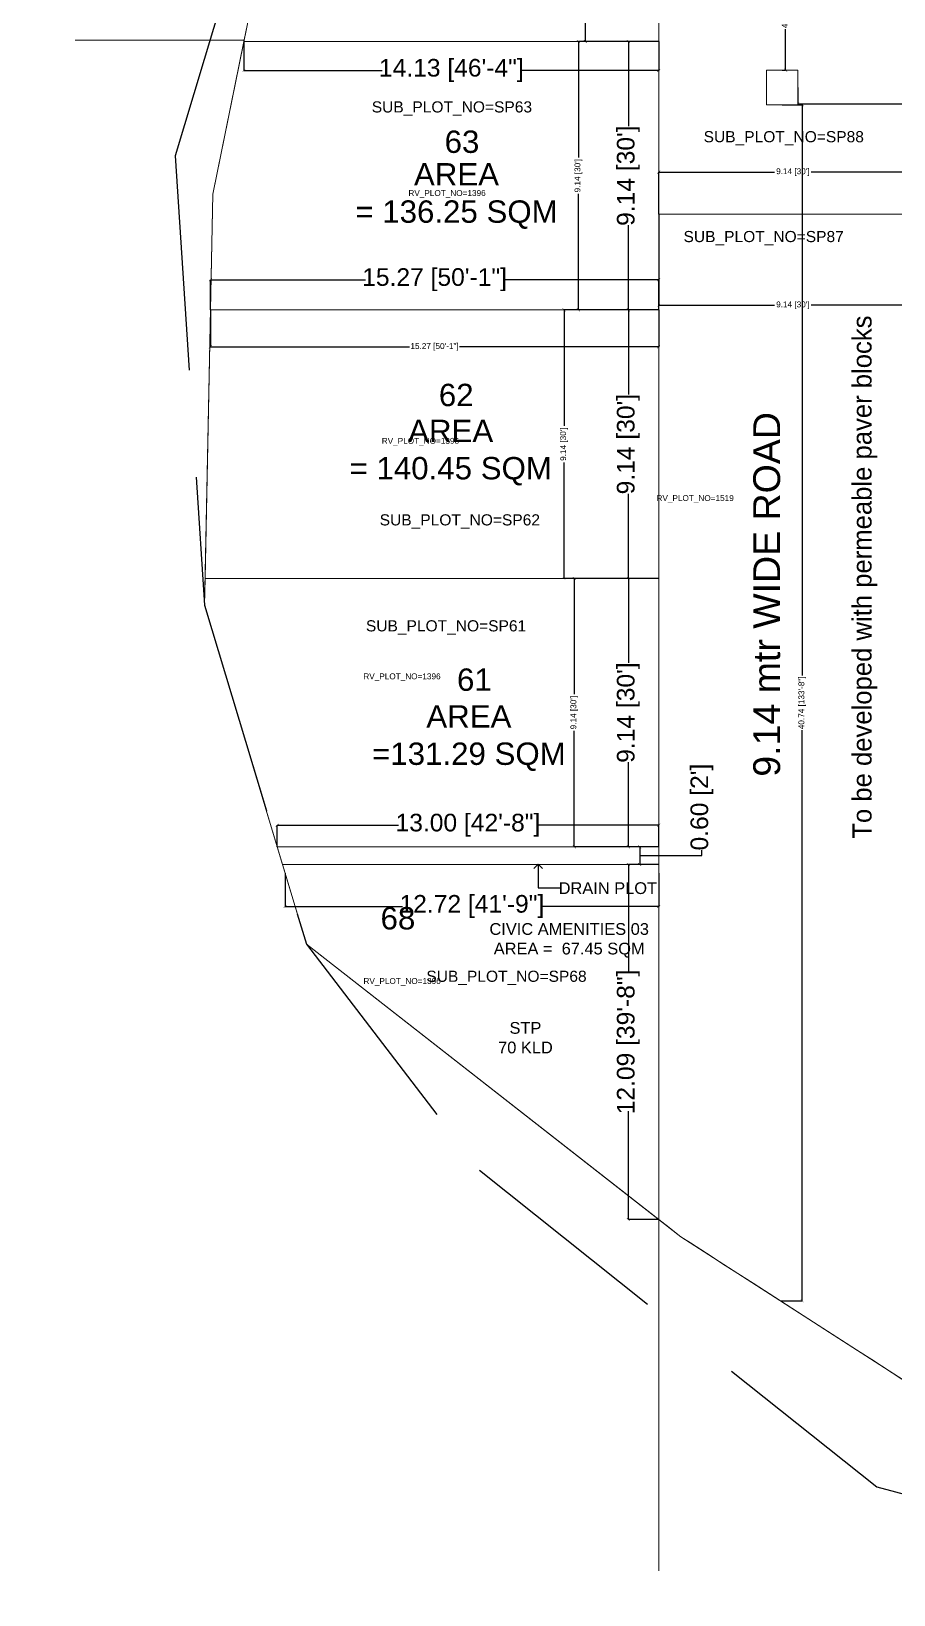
# Model space of a CAD drawing. Header units: metres. Extents: x 205125 to 205418, y -20654 to -20451.
# Drawn here: x 205198.2 to 205227.6, y -20609.7 to -20556.4 of the extents above; entities that cross this region are included whole.
import ezdxf

# ---------------------------------------------------------------- set-up
doc = ezdxf.new("R2010")
doc.units = ezdxf.units.M
doc.header["$MEASUREMENT"] = 0
doc.header["$PDMODE"] = 2
doc.linetypes.add('BORDER2', pattern=[0.875, 0.25, -0.125, 0.25, -0.125, 0, -0.125])
doc.layers.get('0').update_dxf_attribs({"lineweight": 5})
doc.layers.get('Defpoints').update_dxf_attribs({"lineweight": 5})
for name, color, linetype, lineweight in [('A-0-g', 7, 'Continuous', 5), ('INTERNAL_JUNCTIONS', 7, 'Continuous', 5), ('INTERNAL_ROADS_RESIDENTIAL', 7, 'Continuous', 5), ('LAND_BOUNDARY', 7, 'Continuous', 5), ('Layer1', 7, 'Continuous', 5), ('SUB_PLOT_61', 7, 'Continuous', 5), ('SUB_PLOT_61_RV_PLOT_1', 7, 'Continuous', 5), ('SUB_PLOT_62', 7, 'Continuous', 5), ('SUB_PLOT_62_RV_PLOT_1', 7, 'Continuous', 5), ('SUB_PLOT_63', 7, 'Continuous', 5), ('SUB_PLOT_63_RV_PLOT_1', 7, 'Continuous', 5), ('SUB_PLOT_68', 7, 'Continuous', 5), ('SUB_PLOT_68_RV_PLOT_1', 7, 'Continuous', 5), ('SUB_PLOT_87', 7, 'Continuous', 5), ('SUB_PLOT_87_RV_PLOT_1', 7, 'Continuous', 5), ('SUB_PLOT_88', 7, 'Continuous', 5), ('SUB_PLOT_88_RV_PLOT_1', 7, 'Continuous', 5), ('SUB_PLOT_89', 7, 'Continuous', 5), ('SUB_PLOT_89_RV_PLOT_1', 96, 'Continuous', 5)]:
    doc.layers.add(name, color=color, linetype=linetype, lineweight=lineweight)
doc.styles.add('Arial', font='swissl.ttf')
doc.dimstyles.new('meter', dxfattribs={"dimtxt": 0.2, "dimasz": 0.1, "dimexe": 0, "dimexo": 0, "dimgap": 0.09, "dimtad": 0, "dimzin": 0, "dimdsep": 46, "dimtxsty": 'Arial', "dimblk": 'ARCHTICK', "dimcen": 7.09, "dimclrd": 23, "dimclre": 23, "dimclrt": 75, "dimadec": 0, "dimazin": 0, "dimtfac": 1, "dimtofl": 0, "dimtmove": 1, "dimatfit": 3, "dimldrblk": 'OPEN90', "dimfxl": 1, "dimtolj": 1, "dimtzin": 0, "dimarcsym": 0})

# ---------------------------------------------------------------- blocks, each defined once
blk = doc.blocks.new('_ArchTick')
at = {"color": 0, "const_width": 0.15}
blk.add_lwpolyline([(-0.5, -0.5), (0.5, 0.5)], dxfattribs=at)
blk = doc.blocks.new('*D3')
at = {"color": 23, "linetype": 'Continuous', "lineweight": -2, "ltscale": 0.5, "transparency": 16777216}
for p, q in [((205219.616, -20556.794), (205218.583, -20556.794)), ((205218.583, -20556.794), (205218.583, -20559.675)), ((205218.583, -20565.938), (205218.583, -20563.057)), ((205219.616, -20565.938), (205218.583, -20565.938))]:
    blk.add_line(p, q, dxfattribs=at)
at = {"layer": 'Defpoints', "color": 0, "ltscale": 0.5, "transparency": 16777216}
for p in [(205219.616, -20556.794), (205218.583, -20565.938), (205219.616, -20565.938)]:
    blk.add_point(p, dxfattribs=at)
at = {"color": 23, "lineweight": -2, "ltscale": 0.5, "transparency": 16777216, "xscale": 0.1, "yscale": 0.1, "zscale": 0.1}
for p, rotation in [((205218.583, -20556.794), 90), ((205218.583, -20565.938), 270)]:
    blk.add_blockref('_ArchTick', p, dxfattribs=dict(at, rotation=rotation))
at = {"color": 75, "ltscale": 0.5, "transparency": 16777216, "insert": (205218.583, -20561.366), "char_height": 0.6, "attachment_point": 5, "rotation": 90, "style": 'Arial'}
blk.add_mtext("\\A1;9.14 [30']", dxfattribs=at)
blk = doc.blocks.new('_Open90')
at = {"layer": 'A-0-g', "color": 0, "lineweight": -2}
for p, q in [((0, 0), (-1, 0)), ((-0.5, 0.5), (0, 0)), ((0, 0), (-0.5, -0.5))]:
    blk.add_line(p, q, dxfattribs=at)
blk = doc.blocks.new('*D4')
at = {"color": 23, "linetype": 'Continuous', "lineweight": -2, "ltscale": 0.5, "transparency": 16777216}
for p, q in [((205219.616, -20565.938), (205218.583, -20565.938)), ((205218.583, -20565.938), (205218.583, -20568.819)), ((205218.583, -20575.082), (205218.583, -20572.201)), ((205219.616, -20575.082), (205218.583, -20575.082))]:
    blk.add_line(p, q, dxfattribs=at)
at = {"layer": 'Defpoints', "color": 0, "ltscale": 0.5, "transparency": 16777216}
for p in [(205219.616, -20565.938), (205218.583, -20575.082), (205219.616, -20575.082)]:
    blk.add_point(p, dxfattribs=at)
at = {"color": 23, "lineweight": -2, "ltscale": 0.5, "transparency": 16777216, "xscale": 0.1, "yscale": 0.1, "zscale": 0.1}
for p, rotation in [((205218.583, -20565.938), 90), ((205218.583, -20575.082), 270)]:
    blk.add_blockref('_ArchTick', p, dxfattribs=dict(at, rotation=rotation))
at = {"color": 75, "ltscale": 0.5, "transparency": 16777216, "insert": (205218.583, -20570.51), "char_height": 0.6, "attachment_point": 5, "rotation": 90, "style": 'Arial'}
blk.add_mtext("\\A1;9.14 [30']", dxfattribs=at)
blk = doc.blocks.new('*D5')
at = {"color": 23, "linetype": 'Continuous', "lineweight": -2, "ltscale": 0.5, "transparency": 16777216}
for p, q in [((205219.616, -20575.082), (205218.583, -20575.082)), ((205218.583, -20575.082), (205218.583, -20577.963)), ((205218.583, -20584.226), (205218.583, -20581.345)), ((205219.616, -20584.226), (205218.583, -20584.226))]:
    blk.add_line(p, q, dxfattribs=at)
at = {"layer": 'Defpoints', "color": 0, "ltscale": 0.5, "transparency": 16777216}
for p in [(205219.616, -20575.082), (205218.583, -20584.226), (205219.616, -20584.226)]:
    blk.add_point(p, dxfattribs=at)
at = {"color": 23, "lineweight": -2, "ltscale": 0.5, "transparency": 16777216, "xscale": 0.1, "yscale": 0.1, "zscale": 0.1}
for p, rotation in [((205218.583, -20575.082), 90), ((205218.583, -20584.226), 270)]:
    blk.add_blockref('_ArchTick', p, dxfattribs=dict(at, rotation=rotation))
at = {"color": 75, "ltscale": 0.5, "transparency": 16777216, "insert": (205218.583, -20579.654), "char_height": 0.6, "attachment_point": 5, "rotation": 90, "style": 'Arial'}
blk.add_mtext("\\A1;9.14 [30']", dxfattribs=at)
blk = doc.blocks.new('*D6')
at = {"color": 23, "linetype": 'Continuous', "lineweight": -2, "ltscale": 0.5, "transparency": 16777216}
for p, q in [((205219.616, -20584.826), (205218.583, -20584.826)), ((205218.583, -20584.826), (205218.583, -20588.511)), ((205218.583, -20596.915), (205218.583, -20593.23)), ((205219.616, -20596.915), (205218.583, -20596.915))]:
    blk.add_line(p, q, dxfattribs=at)
at = {"layer": 'Defpoints', "color": 0, "ltscale": 0.5, "transparency": 16777216}
for p in [(205219.616, -20584.826), (205218.583, -20596.915), (205219.616, -20596.915)]:
    blk.add_point(p, dxfattribs=at)
at = {"color": 23, "lineweight": -2, "ltscale": 0.5, "transparency": 16777216, "xscale": 0.1, "yscale": 0.1, "zscale": 0.1}
for p, rotation in [((205218.583, -20584.826), 90), ((205218.583, -20596.915), 270)]:
    blk.add_blockref('_ArchTick', p, dxfattribs=dict(at, rotation=rotation))
at = {"color": 75, "ltscale": 0.5, "transparency": 16777216, "insert": (205218.583, -20590.871), "char_height": 0.6, "attachment_point": 5, "rotation": 90, "style": 'Arial'}
blk.add_mtext('\\A1;12.09 [39\'-8"]', dxfattribs=at)
blk = doc.blocks.new('*D8')
at = {"color": 23, "linetype": 'Continuous', "lineweight": -2, "ltscale": 0.5, "transparency": 16777216}
for p, q in [((205204.35, -20565.938), (205204.35, -20564.909)), ((205204.35, -20564.909), (205209.624, -20564.909)), ((205219.616, -20564.909), (205214.342, -20564.909)), ((205219.616, -20565.938), (205219.616, -20564.909))]:
    blk.add_line(p, q, dxfattribs=at)
at = {"layer": 'Defpoints', "color": 0, "ltscale": 0.5, "transparency": 16777216}
for p in [(205204.35, -20564.909), (205204.35, -20565.938), (205219.616, -20565.938)]:
    blk.add_point(p, dxfattribs=at)
at = {"color": 23, "lineweight": -2, "ltscale": 0.5, "transparency": 16777216, "xscale": 0.1, "yscale": 0.1, "zscale": 0.1, "rotation": 180}
blk.add_blockref('_ArchTick', (205204.35, -20564.909), dxfattribs=at)
at = {"color": 23, "lineweight": -2, "ltscale": 0.5, "transparency": 16777216, "xscale": 0.1, "yscale": 0.1, "zscale": 0.1}
blk.add_blockref('_ArchTick', (205219.616, -20564.909), dxfattribs=at)
at = {"color": 75, "ltscale": 0.5, "transparency": 16777216, "insert": (205211.983, -20564.909), "char_height": 0.6, "attachment_point": 5, "style": 'Arial'}
blk.add_mtext('\\A1;15.27 [50\'-1"]', dxfattribs=at)
blk = doc.blocks.new('*D9')
at = {"layer": 'Defpoints', "color": 0, "ltscale": 0.5, "transparency": 16777216}
for p in [(205206.621, -20583.491), (205206.621, -20584.226), (205219.616, -20584.226)]:
    blk.add_point(p, dxfattribs=at)
at = {"layer": 'SUB_PLOT_61', "color": 23, "linetype": 'Continuous', "lineweight": -2, "ltscale": 0.5, "transparency": 16777216}
for p, q in [((205206.621, -20584.226), (205206.621, -20583.491)), ((205206.621, -20583.491), (205210.759, -20583.491)), ((205219.616, -20583.491), (205215.478, -20583.491)), ((205219.616, -20584.226), (205219.616, -20583.491))]:
    blk.add_line(p, q, dxfattribs=at)
at = {"layer": 'SUB_PLOT_61', "color": 23, "lineweight": -2, "ltscale": 0.5, "transparency": 16777216, "xscale": 0.1, "yscale": 0.1, "zscale": 0.1, "rotation": 180}
blk.add_blockref('_ArchTick', (205206.621, -20583.491), dxfattribs=at)
at = {"layer": 'SUB_PLOT_61', "color": 23, "lineweight": -2, "ltscale": 0.5, "transparency": 16777216, "xscale": 0.1, "yscale": 0.1, "zscale": 0.1}
blk.add_blockref('_ArchTick', (205219.616, -20583.491), dxfattribs=at)
at = {"layer": 'SUB_PLOT_61', "color": 75, "ltscale": 0.5, "transparency": 16777216, "insert": (205213.119, -20583.491), "char_height": 0.6, "attachment_point": 5, "style": 'Arial'}
blk.add_mtext('\\A1;13.00 [42\'-8"]', dxfattribs=at)
blk = doc.blocks.new('*D134')
at = {"layer": 'Defpoints', "color": 0, "ltscale": 0.5, "transparency": 16777216}
for p in [(205205.489, -20556.794), (205219.616, -20556.794), (205205.489, -20557.781)]:
    blk.add_point(p, dxfattribs=at)
at = {"layer": 'SUB_PLOT_63', "color": 23, "linetype": 'Continuous', "lineweight": -2, "ltscale": 0.5, "transparency": 16777216}
for p, q in [((205205.489, -20556.794), (205205.489, -20557.781)), ((205219.616, -20556.794), (205219.616, -20557.781)), ((205205.489, -20557.781), (205210.193, -20557.781)), ((205219.616, -20557.781), (205214.912, -20557.781))]:
    blk.add_line(p, q, dxfattribs=at)
at = {"layer": 'SUB_PLOT_63', "color": 23, "lineweight": -2, "ltscale": 0.5, "transparency": 16777216, "xscale": 0.1, "yscale": 0.1, "zscale": 0.1, "rotation": 180}
blk.add_blockref('_ArchTick', (205205.489, -20557.781), dxfattribs=at)
at = {"layer": 'SUB_PLOT_63', "color": 23, "lineweight": -2, "ltscale": 0.5, "transparency": 16777216, "xscale": 0.1, "yscale": 0.1, "zscale": 0.1}
blk.add_blockref('_ArchTick', (205219.616, -20557.781), dxfattribs=at)
at = {"layer": 'SUB_PLOT_63', "color": 75, "ltscale": 0.5, "transparency": 16777216, "insert": (205212.553, -20557.781), "char_height": 0.6, "attachment_point": 5, "style": 'Arial'}
blk.add_mtext('\\A1;14.13 [46\'-4"]', dxfattribs=at)
blk = doc.blocks.new('*D149')
at = {"layer": 'Defpoints', "color": 0, "ltscale": 0.5, "transparency": 16777216}
for p in [(205206.891, -20585.126), (205219.616, -20585.126), (205219.616, -20586.258)]:
    blk.add_point(p, dxfattribs=at)
at = {"layer": 'SUB_PLOT_68', "color": 23, "linetype": 'Continuous', "lineweight": -2, "ltscale": 0.5, "transparency": 16777216}
for p, q in [((205206.891, -20585.126), (205206.891, -20586.258)), ((205219.616, -20585.126), (205219.616, -20586.258)), ((205206.891, -20586.258), (205210.895, -20586.258)), ((205219.616, -20586.258), (205215.613, -20586.258))]:
    blk.add_line(p, q, dxfattribs=at)
at = {"layer": 'SUB_PLOT_68', "color": 23, "lineweight": -2, "ltscale": 0.5, "transparency": 16777216, "xscale": 0.1, "yscale": 0.1, "zscale": 0.1, "rotation": 180}
blk.add_blockref('_ArchTick', (205206.891, -20586.258), dxfattribs=at)
at = {"layer": 'SUB_PLOT_68', "color": 23, "lineweight": -2, "ltscale": 0.5, "transparency": 16777216, "xscale": 0.1, "yscale": 0.1, "zscale": 0.1}
blk.add_blockref('_ArchTick', (205219.616, -20586.258), dxfattribs=at)
at = {"layer": 'SUB_PLOT_68', "color": 75, "ltscale": 0.5, "transparency": 16777216, "insert": (205213.254, -20586.258), "char_height": 0.6, "attachment_point": 5, "style": 'Arial'}
blk.add_mtext('\\A1;12.72 [41\'-9"]', dxfattribs=at)
blk = doc.blocks.new('*D150')
at = {"color": 23, "linetype": 'Continuous', "lineweight": -2, "ltscale": 0.5, "transparency": 16777216}
for p, q in [((205219.616, -20584.226), (205218.971, -20584.226)), ((205218.971, -20584.226), (205218.971, -20584.826)), ((205221.091, -20584.52), (205221.091, -20584.34)), ((205218.971, -20584.526), (205221.091, -20584.52)), ((205219.616, -20584.826), (205218.971, -20584.826))]:
    blk.add_line(p, q, dxfattribs=at)
at = {"layer": 'Defpoints', "color": 0, "ltscale": 0.5, "transparency": 16777216}
for p in [(205219.616, -20584.226), (205218.971, -20584.826), (205219.616, -20584.826)]:
    blk.add_point(p, dxfattribs=at)
at = {"color": 23, "lineweight": -2, "ltscale": 0.5, "transparency": 16777216, "xscale": 0.1, "yscale": 0.1, "zscale": 0.1}
for p, rotation in [((205218.971, -20584.226), 90), ((205218.971, -20584.826), 270)]:
    blk.add_blockref('_ArchTick', p, dxfattribs=dict(at, rotation=rotation))
at = {"color": 75, "ltscale": 0.5, "transparency": 16777216, "insert": (205221.091, -20582.873), "char_height": 0.6, "attachment_point": 5, "rotation": 90, "style": 'Arial'}
blk.add_mtext("\\A1;0.60 [2']", dxfattribs=at)
blk = doc.blocks.new('*D262')
at = {"layer": 'Defpoints', "color": 0, "ltscale": 0.5, "transparency": 16777216}
for p in [(205204.345, -20565.938), (205219.616, -20565.938), (205219.616, -20567.2)]:
    blk.add_point(p, dxfattribs=at)
at = {"layer": 'SUB_PLOT_62', "color": 23, "lineweight": -2, "ltscale": 0.5, "transparency": 16777216}
for p, q in [((205204.345, -20565.938), (205204.345, -20567.2)), ((205219.616, -20565.938), (205219.616, -20567.2)), ((205204.345, -20567.2), (205211.134, -20567.2)), ((205219.616, -20567.2), (205212.827, -20567.2))]:
    blk.add_line(p, q, dxfattribs=at)
at = {"layer": 'SUB_PLOT_62', "color": 23, "lineweight": -2, "ltscale": 0.5, "transparency": 16777216, "xscale": 0.1, "yscale": 0.1, "zscale": 0.1, "rotation": 180}
blk.add_blockref('_ArchTick', (205204.345, -20567.2), dxfattribs=at)
at = {"layer": 'SUB_PLOT_62', "color": 23, "lineweight": -2, "ltscale": 0.5, "transparency": 16777216, "xscale": 0.1, "yscale": 0.1, "zscale": 0.1}
blk.add_blockref('_ArchTick', (205219.616, -20567.2), dxfattribs=at)
at = {"layer": 'SUB_PLOT_62', "color": 75, "ltscale": 0.5, "transparency": 16777216, "insert": (205211.981, -20567.2), "char_height": 0.2, "attachment_point": 5, "style": 'Arial'}
blk.add_mtext('\\A1;15.27 [50\'-1"]', dxfattribs=at)
blk = doc.blocks.new('sdfd')
at = {"color": 241, "linetype": 'BORDER2', "lineweight": 25, "ltscale": 2}
blk.add_lwpolyline([(205533.5519, -20578.0907), (205533.4865, -20576.0388), (205533.4997, -20574.7377), (205533.884, -20574.0395), (205534.0532, -20572.8127), (205534.1847, -20571.2407), (205533.1151, -20570.8118), (205532.4889, -20571.881), (205531.8666, -20573.4418), (205531.6397, -20575.284), (205531.9311, -20575.294), (205531.7499, -20576.0656), (205531.0699, -20575.9175), (205529.9429, -20575.7597), (205528.9194, -20575.9871), (205528.1759, -20576.3419), (205527.717, -20576.8206), (205527.1301, -20577.8469), (205526.8183, -20580.6685), (205527.6466, -20581.7801), (205527.8343, -20582.1166)], dxfattribs=at)
blk = doc.blocks.new('*D187')
at = {"layer": 'Defpoints', "color": 0, "ltscale": 0.5, "transparency": 16777216}
for p in [(205216.88, -20556.794), (205219.616, -20556.794), (205219.616, -20565.938)]:
    blk.add_point(p, dxfattribs=at)
at = {"layer": 'SUB_PLOT_63_RV_PLOT_1', "color": 23, "lineweight": -2, "ltscale": 0.5, "transparency": 16777216}
for p, q in [((205219.616, -20556.794), (205216.88, -20556.794)), ((205216.88, -20556.794), (205216.88, -20560.742)), ((205216.88, -20565.938), (205216.88, -20561.989)), ((205219.616, -20565.938), (205216.88, -20565.938))]:
    blk.add_line(p, q, dxfattribs=at)
at = {"layer": 'SUB_PLOT_63_RV_PLOT_1', "color": 23, "lineweight": -2, "ltscale": 0.5, "transparency": 16777216, "xscale": 0.1, "yscale": 0.1, "zscale": 0.1}
for p, rotation in [((205216.88, -20556.794), 90), ((205216.88, -20565.938), 270)]:
    blk.add_blockref('_ArchTick', p, dxfattribs=dict(at, rotation=rotation))
at = {"layer": 'SUB_PLOT_63_RV_PLOT_1', "color": 75, "ltscale": 0.5, "transparency": 16777216, "insert": (205216.88, -20561.366), "char_height": 0.2, "attachment_point": 5, "rotation": 90, "style": 'Arial'}
blk.add_mtext("\\A1;9.14 [30']", dxfattribs=at)
blk = doc.blocks.new('*D188')
at = {"layer": 'Defpoints', "color": 0, "ltscale": 0.5, "transparency": 16777216}
for p in [(205219.616, -20565.938), (205216.392, -20575.082), (205219.616, -20575.082)]:
    blk.add_point(p, dxfattribs=at)
at = {"layer": 'SUB_PLOT_62_RV_PLOT_1', "color": 23, "lineweight": -2, "ltscale": 0.5, "transparency": 16777216}
for p, q in [((205219.616, -20565.938), (205216.392, -20565.938)), ((205216.392, -20565.938), (205216.392, -20569.886)), ((205216.392, -20575.082), (205216.392, -20571.133)), ((205219.616, -20575.082), (205216.392, -20575.082))]:
    blk.add_line(p, q, dxfattribs=at)
at = {"layer": 'SUB_PLOT_62_RV_PLOT_1', "color": 23, "lineweight": -2, "ltscale": 0.5, "transparency": 16777216, "xscale": 0.1, "yscale": 0.1, "zscale": 0.1}
for p, rotation in [((205216.392, -20565.938), 90), ((205216.392, -20575.082), 270)]:
    blk.add_blockref('_ArchTick', p, dxfattribs=dict(at, rotation=rotation))
at = {"layer": 'SUB_PLOT_62_RV_PLOT_1', "color": 75, "ltscale": 0.5, "transparency": 16777216, "insert": (205216.392, -20570.51), "char_height": 0.2, "attachment_point": 5, "rotation": 90, "style": 'Arial'}
blk.add_mtext("\\A1;9.14 [30']", dxfattribs=at)
blk = doc.blocks.new('*D189')
at = {"layer": 'Defpoints', "color": 0, "ltscale": 0.5, "transparency": 16777216}
for p in [(205219.616, -20575.082), (205216.741, -20584.226), (205219.616, -20584.226)]:
    blk.add_point(p, dxfattribs=at)
at = {"layer": 'SUB_PLOT_61_RV_PLOT_1', "color": 23, "lineweight": -2, "ltscale": 0.5, "transparency": 16777216}
for p, q in [((205219.616, -20575.082), (205216.741, -20575.082)), ((205216.741, -20575.082), (205216.741, -20579.03)), ((205216.741, -20584.226), (205216.741, -20580.277)), ((205219.616, -20584.226), (205216.741, -20584.226))]:
    blk.add_line(p, q, dxfattribs=at)
at = {"layer": 'SUB_PLOT_61_RV_PLOT_1', "color": 23, "lineweight": -2, "ltscale": 0.5, "transparency": 16777216, "xscale": 0.1, "yscale": 0.1, "zscale": 0.1}
for p, rotation in [((205216.741, -20575.082), 90), ((205216.741, -20584.226), 270)]:
    blk.add_blockref('_ArchTick', p, dxfattribs=dict(at, rotation=rotation))
at = {"layer": 'SUB_PLOT_61_RV_PLOT_1', "color": 75, "ltscale": 0.5, "transparency": 16777216, "insert": (205216.741, -20579.654), "char_height": 0.2, "attachment_point": 5, "rotation": 90, "style": 'Arial'}
blk.add_mtext("\\A1;9.14 [30']", dxfattribs=at)
blk = doc.blocks.new('*D228')
at = {"layer": 'Defpoints', "color": 0, "ltscale": 0.5, "transparency": 16777216}
for p in [(205223.823, -20558.949), (205223.768, -20599.692), (205224.506, -20599.692)]:
    blk.add_point(p, dxfattribs=at)
at = {"layer": 'INTERNAL_ROADS_RESIDENTIAL', "color": 23, "lineweight": -2, "ltscale": 0.5, "transparency": 16777216}
for p, q in [((205223.823, -20558.949), (205224.506, -20558.949)), ((205224.506, -20558.949), (205224.506, -20578.393)), ((205224.506, -20599.692), (205224.506, -20580.249)), ((205223.768, -20599.692), (205224.506, -20599.692))]:
    blk.add_line(p, q, dxfattribs=at)
at = {"layer": 'INTERNAL_ROADS_RESIDENTIAL', "color": 23, "lineweight": -2, "ltscale": 0.5, "transparency": 16777216, "xscale": 0.1, "yscale": 0.1, "zscale": 0.1}
for p, rotation in [((205224.506, -20558.949), 90), ((205224.506, -20599.692), 270)]:
    blk.add_blockref('_ArchTick', p, dxfattribs=dict(at, rotation=rotation))
at = {"layer": 'INTERNAL_ROADS_RESIDENTIAL', "color": 75, "ltscale": 0.5, "transparency": 16777216, "insert": (205224.506, -20579.321), "char_height": 0.2, "attachment_point": 5, "rotation": 90, "style": 'Arial'}
blk.add_mtext('\\A1;40.74 [133\'-8"]', dxfattribs=at)
blk = doc.blocks.new('*D229')
at = {"layer": 'Defpoints', "color": 0, "ltscale": 0.5, "transparency": 16777216}
for p in [(205223.823, -20553.421), (205223.823, -20557.777), (205223.941, -20557.777)]:
    blk.add_point(p, dxfattribs=at)
at = {"layer": 'INTERNAL_ROADS_RESIDENTIAL', "color": 23, "lineweight": -2, "ltscale": 0.5, "transparency": 16777216}
for p, q in [((205223.823, -20553.421), (205223.941, -20553.421)), ((205223.941, -20553.421), (205223.941, -20554.819)), ((205223.941, -20557.777), (205223.941, -20556.379)), ((205223.823, -20557.777), (205223.941, -20557.777))]:
    blk.add_line(p, q, dxfattribs=at)
at = {"layer": 'INTERNAL_ROADS_RESIDENTIAL', "color": 23, "lineweight": -2, "ltscale": 0.5, "transparency": 16777216, "xscale": 0.1, "yscale": 0.1, "zscale": 0.1}
for p, rotation in [((205223.941, -20553.421), 90), ((205223.941, -20557.777), 270)]:
    blk.add_blockref('_ArchTick', p, dxfattribs=dict(at, rotation=rotation))
at = {"layer": 'INTERNAL_ROADS_RESIDENTIAL', "color": 75, "ltscale": 0.5, "transparency": 16777216, "insert": (205223.941, -20555.599), "char_height": 0.2, "attachment_point": 5, "rotation": 90, "style": 'Arial'}
blk.add_mtext('\\A1;4.36 [14\'-3"]', dxfattribs=at)
blk = doc.blocks.new('*D230')
at = {"layer": 'Defpoints', "color": 0, "ltscale": 0.5, "transparency": 16777216}
for p in [(205224.353, -20558.363), (205257.512, -20558.363), (205257.512, -20558.922)]:
    blk.add_point(p, dxfattribs=at)
at = {"layer": 'INTERNAL_ROADS_RESIDENTIAL', "color": 23, "lineweight": -2, "ltscale": 0.5, "transparency": 16777216}
for p, q in [((205224.353, -20558.363), (205224.353, -20558.922)), ((205257.512, -20558.363), (205257.512, -20558.922)), ((205224.353, -20558.922), (205239.93, -20558.922)), ((205257.512, -20558.922), (205241.935, -20558.922))]:
    blk.add_line(p, q, dxfattribs=at)
at = {"layer": 'INTERNAL_ROADS_RESIDENTIAL', "color": 23, "lineweight": -2, "ltscale": 0.5, "transparency": 16777216, "xscale": 0.1, "yscale": 0.1, "zscale": 0.1, "rotation": 180}
blk.add_blockref('_ArchTick', (205224.353, -20558.922), dxfattribs=at)
at = {"layer": 'INTERNAL_ROADS_RESIDENTIAL', "color": 23, "lineweight": -2, "ltscale": 0.5, "transparency": 16777216, "xscale": 0.1, "yscale": 0.1, "zscale": 0.1}
blk.add_blockref('_ArchTick', (205257.512, -20558.922), dxfattribs=at)
at = {"layer": 'INTERNAL_ROADS_RESIDENTIAL', "color": 75, "ltscale": 0.5, "transparency": 16777216, "insert": (205240.933, -20558.922), "char_height": 0.2, "attachment_point": 5, "style": 'Arial'}
blk.add_mtext('\\A1;33.16 [108\'-10"]', dxfattribs=at)
blk = doc.blocks.new('*D253')
at = {"layer": 'Defpoints', "color": 0, "ltscale": 0.5, "transparency": 16777216}
for p in [(205219.616, -20562.68), (205228.76, -20562.68), (205219.616, -20565.782)]:
    blk.add_point(p, dxfattribs=at)
at = {"layer": 'SUB_PLOT_87', "color": 23, "lineweight": -2, "ltscale": 0.5, "transparency": 16777216}
for p, q in [((205219.616, -20562.68), (205219.616, -20565.782)), ((205228.76, -20562.68), (205228.76, -20565.782)), ((205219.616, -20565.782), (205223.565, -20565.782)), ((205228.76, -20565.782), (205224.812, -20565.782))]:
    blk.add_line(p, q, dxfattribs=at)
at = {"layer": 'SUB_PLOT_87', "color": 23, "lineweight": -2, "ltscale": 0.5, "transparency": 16777216, "xscale": 0.1, "yscale": 0.1, "zscale": 0.1, "rotation": 180}
blk.add_blockref('_ArchTick', (205219.616, -20565.782), dxfattribs=at)
at = {"layer": 'SUB_PLOT_87', "color": 23, "lineweight": -2, "ltscale": 0.5, "transparency": 16777216, "xscale": 0.1, "yscale": 0.1, "zscale": 0.1}
blk.add_blockref('_ArchTick', (205228.76, -20565.782), dxfattribs=at)
at = {"layer": 'SUB_PLOT_87', "color": 75, "ltscale": 0.5, "transparency": 16777216, "insert": (205224.188, -20565.782), "char_height": 0.2, "attachment_point": 5, "style": 'Arial'}
blk.add_mtext("\\A1;9.14 [30']", dxfattribs=at)
blk = doc.blocks.new('*D254')
at = {"layer": 'Defpoints', "color": 0, "ltscale": 0.5, "transparency": 16777216}
for p in [(205219.616, -20561.245), (205219.616, -20562.68), (205228.76, -20562.68)]:
    blk.add_point(p, dxfattribs=at)
at = {"layer": 'SUB_PLOT_88', "color": 23, "lineweight": -2, "ltscale": 0.5, "transparency": 16777216}
for p, q in [((205219.616, -20562.68), (205219.616, -20561.245)), ((205219.616, -20561.245), (205223.565, -20561.245)), ((205228.76, -20561.245), (205224.812, -20561.245)), ((205228.76, -20562.68), (205228.76, -20561.245))]:
    blk.add_line(p, q, dxfattribs=at)
at = {"layer": 'SUB_PLOT_88', "color": 23, "lineweight": -2, "ltscale": 0.5, "transparency": 16777216, "xscale": 0.1, "yscale": 0.1, "zscale": 0.1, "rotation": 180}
blk.add_blockref('_ArchTick', (205219.616, -20561.245), dxfattribs=at)
at = {"layer": 'SUB_PLOT_88', "color": 23, "lineweight": -2, "ltscale": 0.5, "transparency": 16777216, "xscale": 0.1, "yscale": 0.1, "zscale": 0.1}
blk.add_blockref('_ArchTick', (205228.76, -20561.245), dxfattribs=at)
at = {"layer": 'SUB_PLOT_88', "color": 75, "ltscale": 0.5, "transparency": 16777216, "insert": (205224.188, -20561.245), "char_height": 0.2, "attachment_point": 5, "style": 'Arial'}
blk.add_mtext("\\A1;9.14 [30']", dxfattribs=at)
blk = doc.blocks.new('*D255')
at = {"layer": 'Defpoints', "color": 0, "ltscale": 0.5, "transparency": 16777216}
for p in [(205219.616, -20547.65), (205217.118, -20556.794), (205219.616, -20556.794)]:
    blk.add_point(p, dxfattribs=at)
at = {"layer": 'SUB_PLOT_89', "color": 23, "lineweight": -2, "ltscale": 0.5, "transparency": 16777216}
for p, q in [((205219.616, -20547.65), (205217.118, -20547.65)), ((205217.118, -20547.65), (205217.118, -20551.598)), ((205217.118, -20556.794), (205217.118, -20552.845)), ((205219.616, -20556.794), (205217.118, -20556.794))]:
    blk.add_line(p, q, dxfattribs=at)
at = {"layer": 'SUB_PLOT_89', "color": 23, "lineweight": -2, "ltscale": 0.5, "transparency": 16777216, "xscale": 0.1, "yscale": 0.1, "zscale": 0.1}
for p, rotation in [((205217.118, -20547.65), 90), ((205217.118, -20556.794), 270)]:
    blk.add_blockref('_ArchTick', p, dxfattribs=dict(at, rotation=rotation))
at = {"layer": 'SUB_PLOT_89', "color": 75, "ltscale": 0.5, "transparency": 16777216, "insert": (205217.118, -20552.222), "char_height": 0.2, "attachment_point": 5, "rotation": 90, "style": 'Arial'}
blk.add_mtext("\\A1;9.14 [30']", dxfattribs=at)

msp = doc.modelspace()

# ---------------------------------------------------------------- linework, layer by layer
for p, q in [((205205.498, -20556.751), (205199.735, -20556.751)), ((205205.489, -20556.794), (205219.616, -20556.794)), ((205219.616, -20596.915), (205219.616, -20556.794)), ((205204.35, -20565.938), (205219.616, -20565.938)), ((205204.165, -20575.082), (205219.616, -20575.082)), ((205206.614, -20584.226), (205219.616, -20584.226)), ((205219.616, -20584.826), (205206.861, -20584.826)), ((205219.625, -20596.922), (205219.625, -20608.883))]:
    msp.add_line(p, q)
at = {"layer": 'INTERNAL_JUNCTIONS', "color": 1, "ltscale": 0.5}
msp.add_lwpolyline([(205223.293, -20557.777), (205224.353, -20557.777), (205224.353, -20558.949), (205223.293, -20558.949)], close=True, dxfattribs=at)
at = {"layer": 'LAND_BOUNDARY', "color": 7, "ltscale": 2}
msp.add_lwpolyline([(205292.976, -20605.004), (205268.179, -20611.347), (205249.606, -20611.722), (205234.085, -20606.335), (205220.372, -20597.506), (205207.617, -20587.539), (205204.146, -20575.996), (205204.429, -20562), (205207.942, -20544.745), (205211.602, -20535.243), (205205.477, -20532.577), (205200.761, -20530.868), (205200.054, -20535.092), (205190.702, -20532.456)], dxfattribs=at)
at = {"layer": 'SUB_PLOT_61', "color": 6, "ltscale": 0.5}
msp.add_lwpolyline([(205219.616, -20584.826), (205206.801, -20584.826), (205204.146, -20575.996), (205204.165, -20575.082), (205219.616, -20575.082)], close=True, dxfattribs=at)
at = {"layer": 'SUB_PLOT_61_RV_PLOT_1', "color": 1, "ltscale": 0.5}
msp.add_lwpolyline([(205219.616, -20584.826), (205206.801, -20584.826), (205204.146, -20575.996), (205204.165, -20575.082), (205219.616, -20575.082)], close=True, dxfattribs=at)
at = {"layer": 'SUB_PLOT_62', "color": 2, "ltscale": 0.5}
msp.add_lwpolyline([(205219.616, -20575.082), (205204.165, -20575.082), (205204.35, -20565.938), (205219.616, -20565.938)], close=True, dxfattribs=at)
at = {"layer": 'SUB_PLOT_62_RV_PLOT_1', "color": 1, "ltscale": 0.5}
msp.add_lwpolyline([(205219.616, -20575.082), (205204.165, -20575.082), (205204.35, -20565.938), (205219.616, -20565.938)], close=True, dxfattribs=at)
at = {"layer": 'SUB_PLOT_63', "color": 6, "ltscale": 0.5}
msp.add_lwpolyline([(205219.616, -20565.938), (205204.35, -20565.938), (205204.429, -20562), (205205.489, -20556.794), (205219.616, -20556.794)], close=True, dxfattribs=at)
at = {"layer": 'SUB_PLOT_63_RV_PLOT_1', "color": 1, "ltscale": 0.5}
msp.add_lwpolyline([(205219.616, -20565.938), (205204.35, -20565.938), (205204.429, -20562), (205205.489, -20556.794), (205219.616, -20556.794)], close=True, dxfattribs=at)
at = {"layer": 'SUB_PLOT_68', "color": 3, "ltscale": 0.5}
msp.add_lwpolyline([(205219.616, -20596.915), (205207.617, -20587.539), (205206.801, -20584.826), (205219.616, -20584.826)], close=True, dxfattribs=at)
at = {"layer": 'SUB_PLOT_68_RV_PLOT_1', "color": 10, "ltscale": 0.5}
msp.add_lwpolyline([(205219.616, -20596.915), (205207.617, -20587.539), (205206.801, -20584.826), (205219.616, -20584.826)], close=True, dxfattribs=at)
at = {"layer": 'SUB_PLOT_87', "color": 1, "ltscale": 0.5}
msp.add_lwpolyline([(205228.76, -20562.68), (205228.76, -20602.907), (205227.904, -20602.355), (205226.874, -20601.692), (205226.394, -20601.383), (205225.279, -20600.665), (205223.768, -20599.692), (205222.832, -20599.09), (205221.886, -20598.481), (205221.242, -20598.066), (205220.7, -20597.717), (205220.372, -20597.506), (205219.968, -20597.19), (205219.625, -20596.922), (205219.616, -20562.68)], close=True, dxfattribs=at)
at = {"layer": 'SUB_PLOT_87_RV_PLOT_1', "color": 1, "ltscale": 0.5}
msp.add_lwpolyline([(205228.76, -20562.68), (205228.76, -20602.907), (205227.904, -20602.355), (205226.874, -20601.692), (205226.394, -20601.383), (205225.279, -20600.665), (205223.768, -20599.692), (205222.832, -20599.09), (205221.886, -20598.481), (205221.242, -20598.066), (205220.7, -20597.717), (205220.372, -20597.506), (205219.968, -20597.19), (205219.625, -20596.922), (205219.616, -20562.68)], close=True, dxfattribs=at)
at = {"layer": 'SUB_PLOT_88', "color": 1, "ltscale": 0.5}
msp.add_lwpolyline([(205228.76, -20529.152), (205219.616, -20529.152), (205219.616, -20562.68), (205228.76, -20562.68)], close=True, dxfattribs=at)
at = {"layer": 'SUB_PLOT_88_RV_PLOT_1', "color": 1, "ltscale": 0.5}
msp.add_lwpolyline([(205228.76, -20529.152), (205219.616, -20529.152), (205219.616, -20562.68), (205228.76, -20562.68)], close=True, dxfattribs=at)
at = {"layer": 'SUB_PLOT_89', "color": 1, "ltscale": 0.5}
msp.add_lwpolyline([(205219.616, -20547.65), (205207.351, -20547.65), (205207.237, -20548.208), (205207.072, -20549.019), (205206.838, -20550.166), (205206.673, -20550.98), (205206.512, -20551.77), (205206.186, -20553.373), (205205.667, -20555.921), (205205.489, -20556.794), (205219.616, -20556.794)], close=True, dxfattribs=at)
at = {"layer": 'SUB_PLOT_89_RV_PLOT_1', "color": 1, "ltscale": 0.5}
msp.add_lwpolyline([(205219.616, -20547.65), (205207.351, -20547.65), (205207.237, -20548.208), (205207.072, -20549.019), (205206.838, -20550.166), (205206.673, -20550.98), (205206.512, -20551.77), (205206.186, -20553.373), (205205.667, -20555.921), (205205.489, -20556.794), (205219.616, -20556.794)], close=True, dxfattribs=at)

# ---------------------------------------------------------------- block references
at = {"layer": 'Layer1', "color": 3, "xscale": 14.63079577654657, "yscale": 14.63079577654657, "zscale": 14.63079577654657, "rotation": 81.22160212606701}
msp.add_blockref('sdfd', (-551228.378, -2946459.856), dxfattribs=at)

# ---------------------------------------------------------------- texts
at = {"linetype": 'ByBlock', "attachment_point": 5, "style": 'Arial'}
for s, insert, char_height, width in [('63', (205212.916, -20560.215), 0.762, 2.07962), ('AREA \\P= 136.25 SQM  ', (205212.729, -20562.059), 0.762, 8.97258), ('62', (205212.72, -20568.841), 0.762, 2.07962), ('AREA \\P= 140.45 SQM  ', (205212.532, -20570.799), 0.762, 8.97258), ('61', (205213.338, -20578.537), 0.762, 2.07962), ('AREA \\P=131.29 SQM  ', (205213.151, -20580.524), 0.762, 8.97258), ('DRAIN PLOT', (205217.885, -20585.636), 0.4, 7.78397), ('68', (205210.734, -20586.664), 0.762, 2.07962), ('CIVIC AMENITIES 03\\PAREA =  67.45 SQM  ', (205216.568, -20587.413), 0.4, 7.78397), ('STP\\P70 KLD', (205215.078, -20590.73), 0.4, 7.78397)]:
    msp.add_mtext(s, dxfattribs=dict(at, insert=insert, char_height=char_height, width=width))
at = {"linetype": 'ByBlock', "char_height": 0.9144, "width": 23.28997, "attachment_point": 5, "rotation": 90, "style": 'Arial'}
for s, insert in [('\\P{\\fCentury Gothic|b0|i0|c0|p34;\\H0.71431x;To be developed with permeable paver blocks}', (205225.877, -20575.04)), ('9.14 mtr WIDE ROAD', (205223.301, -20575.628))]:
    msp.add_mtext(s, dxfattribs=dict(at, insert=insert))
at = {"layer": 'SUB_PLOT_61', "color": 6, "ltscale": 0.5, "insert": (205215.104, -20576.509), "char_height": 0.3791, "attachment_point": 3, "style": 'Arial'}
msp.add_mtext_dynamic_manual_height_columns('SUB_PLOT_NO=SP61', width=5.65873, gutter_width=1, heights=[0], dxfattribs=at)
at = {"layer": 'SUB_PLOT_61_RV_PLOT_1', "color": 1, "ltscale": 0.5, "insert": (205209.556, -20578.319), "char_height": 0.2, "attachment_point": 1, "style": 'Arial'}
msp.add_mtext_dynamic_manual_height_columns('RV_PLOT_NO=1396', width=5.65873, gutter_width=1, heights=[0], dxfattribs=at)
at = {"layer": 'SUB_PLOT_62', "color": 2, "ltscale": 0.5, "insert": (205215.573, -20572.9), "char_height": 0.3791, "attachment_point": 3, "style": 'Arial'}
msp.add_mtext_dynamic_manual_height_columns('SUB_PLOT_NO=SP62', width=5.65873, gutter_width=1, heights=[0], dxfattribs=at)
at = {"layer": 'SUB_PLOT_62_RV_PLOT_1', "color": 1, "ltscale": 0.5, "insert": (205210.184, -20570.298), "char_height": 0.2, "attachment_point": 1, "style": 'Arial'}
msp.add_mtext_dynamic_manual_height_columns('RV_PLOT_NO=1396', width=5.65873, gutter_width=1, heights=[0], dxfattribs=at)
at = {"layer": 'SUB_PLOT_63', "color": 6, "ltscale": 0.5, "insert": (205215.303, -20558.835), "char_height": 0.3791, "attachment_point": 3, "style": 'Arial'}
msp.add_mtext_dynamic_manual_height_columns('SUB_PLOT_NO=SP63', width=5.65873, gutter_width=1, heights=[0], dxfattribs=at)
at = {"layer": 'SUB_PLOT_63_RV_PLOT_1', "color": 1, "ltscale": 0.5, "insert": (205211.091, -20561.858), "char_height": 0.2, "attachment_point": 1, "style": 'Arial'}
msp.add_mtext_dynamic_manual_height_columns('RV_PLOT_NO=1396', width=5.65873, gutter_width=1, heights=[0], dxfattribs=at)
at = {"layer": 'SUB_PLOT_68', "color": 3, "ltscale": 0.5, "insert": (205217.162, -20588.445), "char_height": 0.3791, "attachment_point": 3, "style": 'Arial'}
msp.add_mtext_dynamic_manual_height_columns('SUB_PLOT_NO=SP68', width=5.65873, gutter_width=1, heights=[0], dxfattribs=at)
at = {"layer": 'SUB_PLOT_68_RV_PLOT_1', "color": 10, "ltscale": 0.5, "insert": (205209.561, -20588.697), "char_height": 0.2, "attachment_point": 1, "style": 'Arial'}
msp.add_mtext_dynamic_manual_height_columns('RV_PLOT_NO=1396', width=5.65873, gutter_width=1, heights=[0], dxfattribs=at)
at = {"layer": 'SUB_PLOT_87', "color": 1, "ltscale": 0.5, "insert": (205220.462, -20563.25), "char_height": 0.3791, "attachment_point": 1, "style": 'Arial'}
msp.add_mtext_dynamic_manual_height_columns('SUB_PLOT_NO=SP87', width=5.65873, gutter_width=1, heights=[0], dxfattribs=at)
at = {"layer": 'SUB_PLOT_87_RV_PLOT_1', "color": 1, "ltscale": 0.5, "insert": (205222.174, -20572.248), "char_height": 0.2, "attachment_point": 3, "style": 'Arial'}
msp.add_mtext_dynamic_manual_height_columns('RV_PLOT_NO=1519', width=5.65873, gutter_width=1, heights=[0], dxfattribs=at)
at = {"layer": 'SUB_PLOT_88', "color": 1, "ltscale": 0.5, "insert": (205221.147, -20559.849), "char_height": 0.3791, "attachment_point": 1, "style": 'Arial'}
msp.add_mtext_dynamic_manual_height_columns('SUB_PLOT_NO=SP88', width=5.65873, gutter_width=1, heights=[0], dxfattribs=at)

# ---------------------------------------------------------------- dimensions: what is measured, and where the dimension line sits
at = {"ltscale": 0.5}
for base, p1, p2, picture, middle in [((205218.583, -20565.938), (205219.616, -20556.794), (205219.616, -20565.938), '*D3', (205218.583, -20561.366)), ((205218.583, -20575.082), (205219.616, -20565.938), (205219.616, -20575.082), '*D4', (205218.583, -20570.51)), ((205218.583, -20584.226), (205219.616, -20575.082), (205219.616, -20584.226), '*D5', (205218.583, -20579.654)), ((205218.583, -20596.915), (205219.616, -20584.826), (205219.616, -20596.915), '*D6', (205218.583, -20590.871))]:
    dim = msp.add_linear_dim(base=base, p1=p1, p2=p2, angle=90, dimstyle='meter', override={"dimtxt": 0.6, "dimtxsty": 'Arial', "dimldrblk": 'Open90', "dimarcsym": 1}, dxfattribs=at)
    dim.commit()
    dim.dimension.update_dxf_attribs({"geometry": picture, "text_midpoint": middle})
dim = msp.add_linear_dim(base=(205204.35, -20564.909), p1=(205219.616, -20565.938), p2=(205204.35, -20565.938), dimstyle='meter', override={"dimtxt": 0.6, "dimtxsty": 'Arial', "dimldrblk": 'Open90', "dimarcsym": 1}, dxfattribs=at)
dim.commit()
dim.dimension.update_dxf_attribs({"geometry": '*D8', "text_midpoint": (205211.983, -20564.909)})
dim = msp.add_linear_dim(base=(205218.971, -20584.826), p1=(205219.616, -20584.226), p2=(205219.616, -20584.826), angle=90, dimstyle='meter', override={"dimtxt": 0.6, "dimarcsym": 1}, dxfattribs=at)
dim.commit()
dim.dimension.update_dxf_attribs({"geometry": '*D150', "text_midpoint": (205221.091, -20584.25), "dimtype": 128})
at = {"layer": 'INTERNAL_ROADS_RESIDENTIAL', "color": 1, "ltscale": 0.5}
for base, p1, p2, picture, middle in [((205223.941, -20557.777), (205223.823, -20553.421), (205223.823, -20557.777), '*D229', (205223.941, -20555.599)), ((205224.506, -20599.692), (205223.823, -20558.949), (205223.768, -20599.692), '*D228', (205224.506, -20579.321))]:
    dim = msp.add_linear_dim(base=base, p1=p1, p2=p2, angle=90, dimstyle='meter', override={"dimfxl": 2}, dxfattribs=at)
    dim.commit()
    dim.dimension.update_dxf_attribs({"geometry": picture, "text_midpoint": middle})
dim = msp.add_linear_dim(base=(205257.512, -20558.922), p1=(205224.353, -20558.363), p2=(205257.512, -20558.363), dimstyle='meter', override={"dimfxl": 2}, dxfattribs=at)
dim.commit()
dim.dimension.update_dxf_attribs({"geometry": '*D230', "text_midpoint": (205240.933, -20558.922)})
at = {"layer": 'SUB_PLOT_61', "color": 6, "ltscale": 0.5}
dim = msp.add_linear_dim(base=(205206.6208, -20583.4909), p1=(205219.6163, -20584.2258), p2=(205206.6208, -20584.2258), dimstyle='meter', override={"dimtxt": 0.6, "dimarcsym": 1}, dxfattribs=at)
dim.commit()
dim.dimension.update_dxf_attribs({"geometry": '*D9', "text_midpoint": (205213.1186, -20583.4909)})
at = {"layer": 'SUB_PLOT_61_RV_PLOT_1', "color": 1, "ltscale": 0.5}
dim = msp.add_aligned_dim(p1=(205219.616, -20575.082), p2=(205219.616, -20584.226), distance=-2.876, dimstyle='meter', override={"dimfxl": 2}, dxfattribs=at)
dim.commit()
dim.dimension.update_dxf_attribs({"geometry": '*D189', "text_midpoint": (205216.741, -20579.654)})
at = {"layer": 'SUB_PLOT_62', "color": 2, "ltscale": 0.5}
dim = msp.add_linear_dim(base=(205219.616, -20567.2), p1=(205204.345, -20565.938), p2=(205219.616, -20565.938), dimstyle='meter', override={"dimfxl": 2}, dxfattribs=at)
dim.commit()
dim.dimension.update_dxf_attribs({"geometry": '*D262', "text_midpoint": (205211.981, -20567.2)})
at = {"layer": 'SUB_PLOT_62_RV_PLOT_1', "color": 1, "ltscale": 0.5}
dim = msp.add_aligned_dim(p1=(205219.616, -20565.938), p2=(205219.616, -20575.082), distance=-3.225, dimstyle='meter', override={"dimfxl": 2}, dxfattribs=at)
dim.commit()
dim.dimension.update_dxf_attribs({"geometry": '*D188', "text_midpoint": (205216.392, -20570.51)})
at = {"layer": 'SUB_PLOT_63', "color": 6, "ltscale": 0.5}
dim = msp.add_linear_dim(base=(205205.489, -20557.781), p1=(205219.616, -20556.794), p2=(205205.489, -20556.794), dimstyle='meter', override={"dimtxt": 0.6, "dimarcsym": 1}, dxfattribs=at)
dim.commit()
dim.dimension.update_dxf_attribs({"geometry": '*D134', "text_midpoint": (205212.553, -20557.781)})
at = {"layer": 'SUB_PLOT_63_RV_PLOT_1', "color": 1, "ltscale": 0.5}
dim = msp.add_aligned_dim(p1=(205219.616, -20565.938), p2=(205219.616, -20556.794), distance=2.736, dimstyle='meter', override={"dimfxl": 2}, dxfattribs=at)
dim.commit()
dim.dimension.update_dxf_attribs({"geometry": '*D187', "text_midpoint": (205216.88, -20561.366)})
at = {"layer": 'SUB_PLOT_68', "color": 3, "ltscale": 0.5}
dim = msp.add_linear_dim(base=(205219.6163, -20586.2585), p1=(205206.8915, -20585.1258), p2=(205219.6163, -20585.1258), dimstyle='meter', override={"dimtxt": 0.6, "dimarcsym": 1}, dxfattribs=at)
dim.commit()
dim.dimension.update_dxf_attribs({"geometry": '*D149', "text_midpoint": (205213.2539, -20586.2585)})
at = {"layer": 'SUB_PLOT_87', "color": 1, "ltscale": 0.5}
dim = msp.add_linear_dim(base=(205219.616, -20565.782), p1=(205228.76, -20562.68), p2=(205219.616, -20562.68), dimstyle='meter', override={"dimfxl": 2}, dxfattribs=at)
dim.commit()
dim.dimension.update_dxf_attribs({"geometry": '*D253', "text_midpoint": (205224.188, -20565.782)})
at = {"layer": 'SUB_PLOT_88', "color": 1, "ltscale": 0.5}
dim = msp.add_linear_dim(base=(205219.616, -20561.245), p1=(205228.76, -20562.68), p2=(205219.616, -20562.68), dimstyle='meter', override={"dimfxl": 2}, dxfattribs=at)
dim.commit()
dim.dimension.update_dxf_attribs({"geometry": '*D254', "text_midpoint": (205224.188, -20561.245)})
at = {"layer": 'SUB_PLOT_89', "color": 1, "ltscale": 0.5}
dim = msp.add_linear_dim(base=(205217.118, -20556.794), p1=(205219.616, -20547.65), p2=(205219.616, -20556.794), angle=90, dimstyle='meter', override={"dimfxl": 2}, dxfattribs=at)
dim.commit()
dim.dimension.update_dxf_attribs({"geometry": '*D255', "text_midpoint": (205217.118, -20552.222)})

# ---------------------------------------------------------------- leaders
at = {"ltscale": 0.5}
msp.add_leader([(205215.511, -20584.819), (205215.511, -20585.621), (205216.273, -20585.621)], dimstyle='meter', override={"dimasz": 0.3}, dxfattribs=at)

doc.saveas('drawing.dxf')
